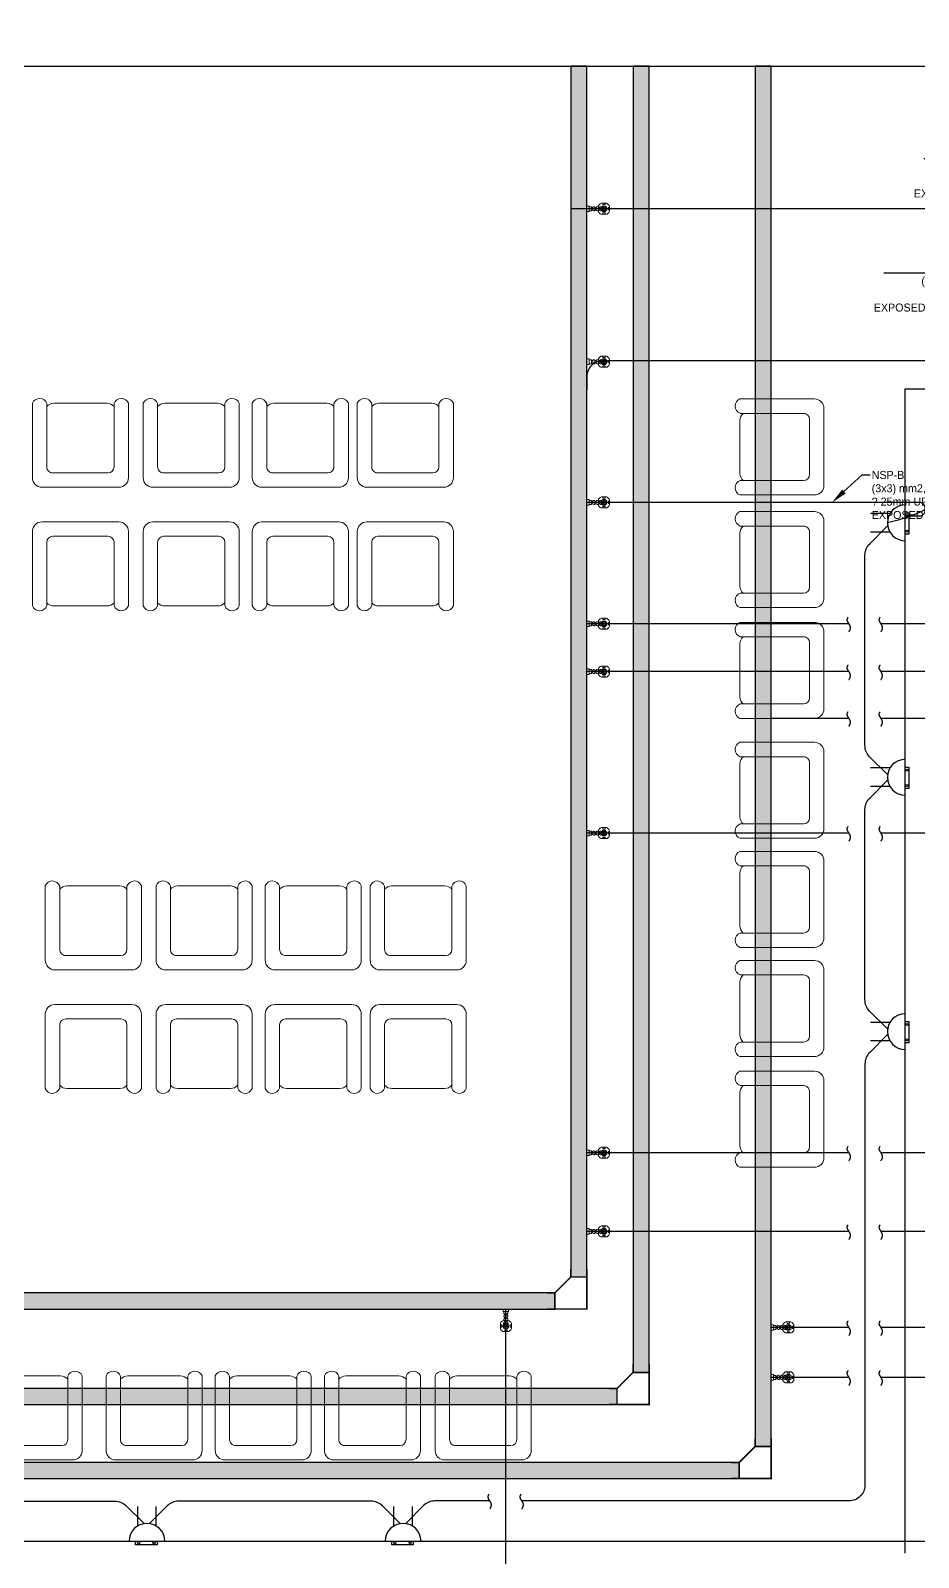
# Model space of a CAD drawing. Extents: x -1451 to 148, y -12854 to 856.
# Drawn here: x 59.86 to 65.41, y 367.77 to 377.31 of the extents above; entities that cross this region are included whole.
import ezdxf
from ezdxf import colors
from ezdxf.entities.mleader import LeaderData, LeaderLine
from ezdxf.math import Vec2, Vec3

# ---------------------------------------------------------------- set-up
doc = ezdxf.new("R2010")
doc.units = 0
doc.header["$LTSCALE"] = 0.15
doc.linetypes.add('CONTINOUS', pattern=[0])
doc.linetypes.add('HIDDEN', pattern=[0.375, 0.25, -0.125])
doc.layers.get('0').update_dxf_attribs({"color": 252})
for name, color, linetype in [('0 BDH', 252, 'Continuous'), ('0 NORMAL WIRING', 252, 'Continuous'), ('0 sockets', 252, 'Continuous'), ('0 TEXTT', 4, 'Continuous'), ('0 TRATS', 252, 'Continuous'), ('0 WIRING 3', 4, 'Continuous'), ('bound', 252, 'Continuous'), ('CIRCUIT_PRO_LAYER', 7, 'Continuous'), ('CPTOOLS-TRAY', 1, 'Continuous'), ('E-SOCK', 2, 'Continuous'), ('TEXT', 3, 'Continuous'), ('WIRING', 4, 'Continuous')]:
    doc.layers.add(name, color=color, linetype=linetype)
for name, color, linetype, lineweight in [('0 LEGEND', 140, 'Continuous', 0), ('EL-PULL BOX-50', 3, 'Continuous', 0), ('FUR', 252, 'Continuous', 9), ('TMG-LC-ACCEORISE', 1, 'Continuous', 0), ('wall', 252, 'Continuous', 30)]:
    doc.layers.add(name, color=color, linetype=linetype, lineweight=lineweight)

# ---------------------------------------------------------------- blocks, each defined once
blk = doc.blocks.new('ARCH')
at = {"layer": 'bound', "color": 2}
blk.add_lwpolyline([(91.9019, 377.3479), (94.4258, 377.3479), (94.4258, 312.7217), (-14.9939, 312.7217), (-14.9939, 377.0896), (94.6391, 377.0896)], dxfattribs=at)
at = {"layer": 'FUR'}
for p, q in [((59.8735, 374.9841), (59.8735, 374.5191)), ((59.9635, 374.982), (59.9635, 374.5866)), ((60.3385, 374.9841), (60.0085, 374.9841)), ((60.3835, 374.5866), (60.3835, 374.982)), ((60.4735, 374.5191), (60.4735, 374.9841)), ((60.5653, 374.9841), (60.5653, 374.5191)), ((60.6553, 374.982), (60.6553, 374.5866)), ((61.0303, 374.9841), (60.7003, 374.9841)), ((61.0753, 374.5866), (61.0753, 374.982)), ((61.1653, 374.5191), (61.1653, 374.9841)), ((61.247, 374.9841), (61.247, 374.5191)), ((61.337, 374.982), (61.337, 374.5866)), ((61.712, 374.9841), (61.382, 374.9841)), ((61.757, 374.5866), (61.757, 374.982)), ((61.847, 374.5191), (61.847, 374.9841)), ((61.9027, 374.9841), (61.9027, 374.5191)), ((61.9927, 374.982), (61.9927, 374.5866)), ((62.3677, 374.9841), (62.0377, 374.9841)), ((62.4127, 374.5866), (62.4127, 374.982)), ((62.5027, 374.5191), (62.5027, 374.9841)), ((64.7576, 375.0111), (64.2926, 375.0111)), ((64.6901, 374.9211), (64.2946, 374.9211)), ((64.7276, 374.5386), (64.7276, 374.8836)), ((64.8176, 374.4711), (64.8176, 374.9511)), ((64.2926, 374.8761), (64.2926, 374.5461)), ((60.001, 374.5491), (60.346, 374.5491)), ((60.6928, 374.5491), (61.0378, 374.5491)), ((61.3745, 374.5491), (61.7195, 374.5491)), ((62.0302, 374.5491), (62.3752, 374.5491)), ((64.2946, 374.5011), (64.6901, 374.5011)), ((59.9335, 374.4591), (60.4135, 374.4591)), ((60.6253, 374.4591), (61.1053, 374.4591)), ((61.307, 374.4591), (61.787, 374.4591)), ((61.9627, 374.4591), (62.4427, 374.4591)), ((64.2926, 374.4111), (64.7576, 374.4111)), ((59.9335, 374.2429), (60.4135, 374.2429)), ((60.6253, 374.2429), (61.1053, 374.2429)), ((61.307, 374.2429), (61.787, 374.2429)), ((61.9627, 374.2429), (62.4427, 374.2429)), ((64.7576, 374.3072), (64.2926, 374.3072)), ((64.6901, 374.2172), (64.2946, 374.2172)), ((64.8176, 373.7672), (64.8176, 374.2472)), ((59.8735, 373.7179), (59.8735, 374.1829)), ((60.001, 374.1529), (60.346, 374.1529)), ((60.4735, 374.1829), (60.4735, 373.7179)), ((60.5653, 373.7179), (60.5653, 374.1829)), ((60.6928, 374.1529), (61.0378, 374.1529)), ((61.1653, 374.1829), (61.1653, 373.7179)), ((61.247, 373.7179), (61.247, 374.1829)), ((61.3745, 374.1529), (61.7195, 374.1529)), ((61.847, 374.1829), (61.847, 373.7179)), ((61.9027, 373.7179), (61.9027, 374.1829)), ((62.0302, 374.1529), (62.3752, 374.1529)), ((62.5027, 374.1829), (62.5027, 373.7179)), ((64.2926, 374.1722), (64.2926, 373.8422)), ((64.7276, 373.8347), (64.7276, 374.1797)), ((59.9635, 373.72), (59.9635, 374.1154)), ((60.3835, 374.1154), (60.3835, 373.72)), ((60.6553, 373.72), (60.6553, 374.1154)), ((61.0753, 374.1154), (61.0753, 373.72)), ((61.337, 373.72), (61.337, 374.1154)), ((61.757, 374.1154), (61.757, 373.72)), ((61.9927, 373.72), (61.9927, 374.1154)), ((62.4127, 374.1154), (62.4127, 373.72)), ((64.2946, 373.7972), (64.6901, 373.7972)), ((60.3385, 373.7179), (60.0085, 373.7179)), ((61.0303, 373.7179), (60.7003, 373.7179)), ((61.712, 373.7179), (61.382, 373.7179)), ((62.3677, 373.7179), (62.0377, 373.7179)), ((64.2926, 373.7072), (64.7576, 373.7072)), ((64.7576, 373.6154), (64.2926, 373.6154)), ((64.8176, 373.0754), (64.8176, 373.5554)), ((64.2926, 373.4804), (64.2926, 373.1504)), ((64.6901, 373.5254), (64.2946, 373.5254)), ((64.7276, 373.1429), (64.7276, 373.4879)), ((64.2946, 373.1054), (64.6901, 373.1054)), ((64.2926, 373.0154), (64.7576, 373.0154)), ((64.7576, 372.8662), (64.2926, 372.8662)), ((64.8176, 372.3262), (64.8176, 372.8062)), ((64.2926, 372.7312), (64.2926, 372.4012)), ((64.6901, 372.7762), (64.2946, 372.7762)), ((64.7276, 372.3937), (64.7276, 372.7387)), ((64.2946, 372.3562), (64.6901, 372.3562)), ((64.2926, 372.2662), (64.7576, 372.2662)), ((64.7576, 372.1846), (64.2926, 372.1846)), ((64.8176, 371.6446), (64.8176, 372.1246)), ((64.2926, 372.0496), (64.2926, 371.7196)), ((64.6901, 372.0946), (64.2946, 372.0946)), ((64.7276, 371.7121), (64.7276, 372.0571)), ((59.9541, 371.9692), (59.9541, 371.5042)), ((60.0441, 371.9671), (60.0441, 371.5717)), ((60.4191, 371.9692), (60.0891, 371.9692)), ((60.4641, 371.5717), (60.4641, 371.9671)), ((60.5541, 371.5042), (60.5541, 371.9692)), ((60.6459, 371.9692), (60.6459, 371.5042)), ((60.7359, 371.9671), (60.7359, 371.5717)), ((61.1109, 371.9692), (60.7809, 371.9692)), ((61.1559, 371.5717), (61.1559, 371.9671)), ((61.2459, 371.5042), (61.2459, 371.9692)), ((61.3276, 371.9692), (61.3276, 371.5042)), ((61.4176, 371.9671), (61.4176, 371.5717)), ((61.7926, 371.9692), (61.4626, 371.9692)), ((61.8376, 371.5717), (61.8376, 371.9671)), ((61.9276, 371.5042), (61.9276, 371.9692)), ((61.9833, 371.9692), (61.9833, 371.5042)), ((62.0733, 371.9671), (62.0733, 371.5717)), ((62.4483, 371.9692), (62.1183, 371.9692)), ((62.4933, 371.5717), (62.4933, 371.9671)), ((62.5833, 371.5042), (62.5833, 371.9692)), ((64.2946, 371.6746), (64.6901, 371.6746)), ((64.2926, 371.5846), (64.7576, 371.5846)), ((60.0816, 371.5342), (60.4266, 371.5342)), ((60.7734, 371.5342), (61.1184, 371.5342)), ((61.4551, 371.5342), (61.8001, 371.5342)), ((62.1108, 371.5342), (62.4558, 371.5342)), ((64.7576, 371.5029), (64.2926, 371.5029)), ((60.0141, 371.4442), (60.4941, 371.4442)), ((60.7059, 371.4442), (61.1859, 371.4442)), ((61.3876, 371.4442), (61.8676, 371.4442)), ((62.0433, 371.4442), (62.5233, 371.4442)), ((64.2926, 371.3679), (64.2926, 371.0379)), ((64.6901, 371.4129), (64.2946, 371.4129)), ((64.7276, 371.0304), (64.7276, 371.3754)), ((64.8176, 370.9629), (64.8176, 371.4429)), ((59.9541, 370.703), (59.9541, 371.168)), ((60.0141, 371.228), (60.4941, 371.228)), ((60.5541, 371.168), (60.5541, 370.703)), ((60.6459, 370.703), (60.6459, 371.168)), ((60.7059, 371.228), (61.1859, 371.228)), ((61.2459, 371.168), (61.2459, 370.703)), ((61.3276, 370.703), (61.3276, 371.168)), ((61.3876, 371.228), (61.8676, 371.228)), ((61.9276, 371.168), (61.9276, 370.703)), ((61.9833, 370.703), (61.9833, 371.168)), ((62.0433, 371.228), (62.5233, 371.228)), ((62.5833, 371.168), (62.5833, 370.703)), ((60.0441, 370.7051), (60.0441, 371.1005)), ((60.0816, 371.138), (60.4266, 371.138)), ((60.4641, 371.1005), (60.4641, 370.7051)), ((60.7359, 370.7051), (60.7359, 371.1005)), ((60.7734, 371.138), (61.1184, 371.138)), ((61.1559, 371.1005), (61.1559, 370.7051)), ((61.4176, 370.7051), (61.4176, 371.1005)), ((61.4551, 371.138), (61.8001, 371.138)), ((61.8376, 371.1005), (61.8376, 370.7051)), ((62.0733, 370.7051), (62.0733, 371.1005)), ((62.1108, 371.138), (62.4558, 371.138)), ((62.4933, 371.1005), (62.4933, 370.7051)), ((64.2946, 370.9929), (64.6901, 370.9929)), ((64.2926, 370.9029), (64.7576, 370.9029)), ((64.7576, 370.8111), (64.2926, 370.8111)), ((60.4191, 370.703), (60.0891, 370.703)), ((61.1109, 370.703), (60.7809, 370.703)), ((61.7926, 370.703), (61.4626, 370.703)), ((62.4483, 370.703), (62.1183, 370.703)), ((64.6901, 370.7211), (64.2946, 370.7211)), ((64.8176, 370.2711), (64.8176, 370.7511)), ((64.2926, 370.6761), (64.2926, 370.3461)), ((64.7276, 370.3386), (64.7276, 370.6836)), ((64.2926, 370.2111), (64.7576, 370.2111)), ((64.2946, 370.3011), (64.6901, 370.3011)), ((59.7196, 368.9074), (60.0496, 368.9074)), ((60.0946, 368.9054), (60.0946, 368.5099)), ((60.1846, 368.9074), (60.1846, 368.4424)), ((60.3338, 368.4424), (60.3338, 368.9074)), ((60.4238, 368.5099), (60.4238, 368.9054)), ((60.4688, 368.9074), (60.7988, 368.9074)), ((60.8438, 368.9054), (60.8438, 368.5099)), ((60.9338, 368.9074), (60.9338, 368.4424)), ((61.0154, 368.4424), (61.0154, 368.9074)), ((61.1054, 368.5099), (61.1054, 368.9054)), ((61.1504, 368.9074), (61.4804, 368.9074)), ((61.5254, 368.9054), (61.5254, 368.5099)), ((61.6154, 368.9074), (61.6154, 368.4424)), ((61.6971, 368.4424), (61.6971, 368.9074)), ((61.7871, 368.5099), (61.7871, 368.9054)), ((61.8321, 368.9074), (62.1621, 368.9074)), ((62.2071, 368.9054), (62.2071, 368.5099)), ((62.2971, 368.9074), (62.2971, 368.4424)), ((62.3889, 368.4424), (62.3889, 368.9074)), ((62.4789, 368.5099), (62.4789, 368.9054)), ((62.5239, 368.9074), (62.8539, 368.9074)), ((62.8989, 368.9054), (62.8989, 368.5099)), ((62.9889, 368.9074), (62.9889, 368.4424)), ((60.0571, 368.4724), (59.7121, 368.4724)), ((60.8063, 368.4724), (60.4613, 368.4724)), ((61.4879, 368.4724), (61.1429, 368.4724)), ((62.1696, 368.4724), (61.8246, 368.4724)), ((62.8614, 368.4724), (62.5164, 368.4724)), ((60.1246, 368.3824), (59.6446, 368.3824)), ((60.8738, 368.3824), (60.3938, 368.3824)), ((61.5554, 368.3824), (61.0754, 368.3824)), ((62.2371, 368.3824), (61.7571, 368.3824)), ((62.9289, 368.3824), (62.4489, 368.3824))]:
    blk.add_line(p, q, dxfattribs=at)
for centre, major_axis, start_param, end_param in [((59.9181, 374.9665), (-0.0339, 0.0339), 4.256093, 6.69338), ((60.0085, 374.9241), (-0.0424, 0.0424), -0.785398, 0.062664), ((60.3385, 374.9241), (0.0424, 0.0424), 6.220521, 7.068583), ((60.4289, 374.9665), (0.0339, 0.0339), 5.87299, 8.310278), ((60.6099, 374.9665), (-0.0339, 0.0339), 4.256093, 6.69338), ((60.7003, 374.9241), (-0.0424, 0.0424), -0.785398, 0.062664), ((61.0303, 374.9241), (0.0424, 0.0424), 6.220521, 7.068583), ((61.1207, 374.9665), (0.0339, 0.0339), 5.87299, 8.310278), ((61.2916, 374.9665), (-0.0339, 0.0339), 4.256093, 6.69338), ((61.382, 374.9241), (-0.0424, 0.0424), -0.785398, 0.062664), ((61.712, 374.9241), (0.0424, 0.0424), 6.220521, 7.068583), ((61.8024, 374.9665), (0.0339, 0.0339), 5.87299, 8.310278), ((61.9474, 374.9665), (-0.0339, 0.0339), 4.256093, 6.69338), ((62.0377, 374.9241), (-0.0424, 0.0424), -0.785398, 0.062664), ((62.3677, 374.9241), (0.0424, 0.0424), 6.220521, 7.068583), ((62.4581, 374.9665), (0.0339, 0.0339), 5.87299, 8.310278), ((64.3101, 374.9665), (-0.0339, 0.0339), 5.87299, 8.310278), ((64.7576, 374.9511), (-0.0424, 0.0424), 3.926991, 5.497787), ((64.3526, 374.8761), (-0.0424, 0.0424), 6.220521, 7.068583), ((64.6901, 374.8836), (-0.0265, -0.0265), 2.356194, 3.926991), ((59.9335, 374.5191), (-0.0424, 0.0424), 0.785398, 2.356194), ((60.001, 374.5866), (0.0265, 0.0265), 2.356194, 3.926991), ((60.346, 374.5866), (0.0265, 0.0265), 3.926991, 5.497787), ((60.4135, 374.5191), (0.0424, 0.0424), 3.926991, 5.497787), ((60.6253, 374.5191), (-0.0424, 0.0424), 0.785398, 2.356194), ((60.6928, 374.5866), (0.0265, 0.0265), 2.356194, 3.926991), ((61.0378, 374.5866), (0.0265, 0.0265), 3.926991, 5.497787), ((61.1053, 374.5191), (0.0424, 0.0424), 3.926991, 5.497787), ((61.307, 374.5191), (-0.0424, 0.0424), 0.785398, 2.356194), ((61.3745, 374.5866), (0.0265, 0.0265), 2.356194, 3.926991), ((61.7195, 374.5866), (0.0265, 0.0265), 3.926991, 5.497787), ((61.787, 374.5191), (0.0424, 0.0424), 3.926991, 5.497787), ((61.9627, 374.5191), (-0.0424, 0.0424), 0.785398, 2.356194), ((62.0302, 374.5866), (0.0265, 0.0265), 2.356194, 3.926991), ((62.3752, 374.5866), (0.0265, 0.0265), 3.926991, 5.497787), ((62.4427, 374.5191), (0.0424, 0.0424), 3.926991, 5.497787), ((64.3101, 374.4557), (-0.0339, -0.0339), 4.256093, 6.69338), ((64.3526, 374.5461), (-0.0424, -0.0424), -0.785398, 0.062664), ((64.6901, 374.5386), (-0.0265, -0.0265), 0.785398, 2.356194), ((64.7576, 374.4711), (-0.0424, -0.0424), 0.785398, 2.356194), ((64.3101, 374.2626), (-0.0339, 0.0339), 5.87299, 8.310278), ((64.3526, 374.1722), (-0.0424, 0.0424), 6.220521, 7.068583), ((64.6901, 374.1797), (-0.0265, -0.0265), 2.356194, 3.926991), ((64.7576, 374.2472), (-0.0424, 0.0424), 3.926991, 5.497787), ((64.3526, 373.8422), (-0.0424, -0.0424), -0.785398, 0.062664), ((64.6901, 373.8347), (-0.0265, -0.0265), 0.785398, 2.356194), ((64.3101, 373.7519), (-0.0339, -0.0339), 4.256093, 6.69338), ((64.7576, 373.7672), (-0.0424, -0.0424), 0.785398, 2.356194), ((64.3101, 373.5708), (-0.0339, 0.0339), 5.87299, 8.310278), ((64.7576, 373.5554), (-0.0424, 0.0424), 3.926991, 5.497787), ((64.3526, 373.4804), (-0.0424, 0.0424), 6.220521, 7.068583), ((64.6901, 373.4879), (-0.0265, -0.0265), 2.356194, 3.926991), ((64.3101, 373.06), (-0.0339, -0.0339), 4.256093, 6.69338), ((64.3526, 373.1504), (-0.0424, -0.0424), -0.785398, 0.062664), ((64.6901, 373.1429), (-0.0265, -0.0265), 0.785398, 2.356194), ((64.7576, 373.0754), (-0.0424, -0.0424), 0.785398, 2.356194), ((64.3101, 372.8216), (-0.0339, 0.0339), 5.87299, 8.310278), ((64.7576, 372.8062), (-0.0424, 0.0424), 3.926991, 5.497787), ((64.3526, 372.7312), (-0.0424, 0.0424), 6.220521, 7.068583), ((64.6901, 372.7387), (-0.0265, -0.0265), 2.356194, 3.926991), ((64.3101, 372.3108), (-0.0339, -0.0339), 4.256093, 6.69338), ((64.3526, 372.4012), (-0.0424, -0.0424), -0.785398, 0.062664), ((64.6901, 372.3937), (-0.0265, -0.0265), 0.785398, 2.356194), ((64.7576, 372.3262), (-0.0424, -0.0424), 0.785398, 2.356194), ((64.3101, 372.14), (-0.0339, 0.0339), 5.87299, 8.310278), ((64.7576, 372.1246), (-0.0424, 0.0424), 3.926991, 5.497787), ((64.3526, 372.0496), (-0.0424, 0.0424), 6.220521, 7.068583), ((64.6901, 372.0571), (-0.0265, -0.0265), 2.356194, 3.926991), ((59.9987, 371.9516), (-0.0339, 0.0339), 4.256093, 6.69338), ((60.0891, 371.9092), (-0.0424, 0.0424), -0.785398, 0.062664), ((60.4191, 371.9092), (0.0424, 0.0424), 6.220521, 7.068583), ((60.5095, 371.9516), (0.0339, 0.0339), 5.87299, 8.310278), ((60.6905, 371.9516), (-0.0339, 0.0339), 4.256093, 6.69338), ((60.7809, 371.9092), (-0.0424, 0.0424), -0.785398, 0.062664), ((61.1109, 371.9092), (0.0424, 0.0424), 6.220521, 7.068583), ((61.2013, 371.9516), (0.0339, 0.0339), 5.87299, 8.310278), ((61.3722, 371.9516), (-0.0339, 0.0339), 4.256093, 6.69338), ((61.4626, 371.9092), (-0.0424, 0.0424), -0.785398, 0.062664), ((61.7926, 371.9092), (0.0424, 0.0424), 6.220521, 7.068583), ((61.8829, 371.9516), (0.0339, 0.0339), 5.87299, 8.310278), ((62.0279, 371.9516), (-0.0339, 0.0339), 4.256093, 6.69338), ((62.1183, 371.9092), (-0.0424, 0.0424), -0.785398, 0.062664), ((62.4483, 371.9092), (0.0424, 0.0424), 6.220521, 7.068583), ((62.5387, 371.9516), (0.0339, 0.0339), 5.87299, 8.310278), ((64.3101, 371.6292), (-0.0339, -0.0339), 4.256093, 6.69338), ((64.3526, 371.7196), (-0.0424, -0.0424), -0.785398, 0.062664), ((64.6901, 371.7121), (-0.0265, -0.0265), 0.785398, 2.356194), ((64.7576, 371.6446), (-0.0424, -0.0424), 0.785398, 2.356194), ((60.0816, 371.5717), (0.0265, 0.0265), 2.356194, 3.926991), ((60.4266, 371.5717), (0.0265, 0.0265), 3.926991, 5.497787), ((60.7734, 371.5717), (0.0265, 0.0265), 2.356194, 3.926991), ((61.1184, 371.5717), (0.0265, 0.0265), 3.926991, 5.497787), ((61.4551, 371.5717), (0.0265, 0.0265), 2.356194, 3.926991), ((61.8001, 371.5717), (0.0265, 0.0265), 3.926991, 5.497787), ((62.1108, 371.5717), (0.0265, 0.0265), 2.356194, 3.926991), ((62.4558, 371.5717), (0.0265, 0.0265), 3.926991, 5.497787), ((60.0141, 371.5042), (-0.0424, 0.0424), 0.785398, 2.356194), ((60.4941, 371.5042), (0.0424, 0.0424), 3.926991, 5.497787), ((60.7059, 371.5042), (-0.0424, 0.0424), 0.785398, 2.356194), ((61.1859, 371.5042), (0.0424, 0.0424), 3.926991, 5.497787), ((61.3876, 371.5042), (-0.0424, 0.0424), 0.785398, 2.356194), ((61.8676, 371.5042), (0.0424, 0.0424), 3.926991, 5.497787), ((62.0433, 371.5042), (-0.0424, 0.0424), 0.785398, 2.356194), ((62.5233, 371.5042), (0.0424, 0.0424), 3.926991, 5.497787), ((64.3101, 371.4583), (-0.0339, 0.0339), 5.87299, 8.310278), ((64.7576, 371.4429), (-0.0424, 0.0424), 3.926991, 5.497787), ((64.3526, 371.3679), (-0.0424, 0.0424), 6.220521, 7.068583), ((64.6901, 371.3754), (-0.0265, -0.0265), 2.356194, 3.926991), ((64.3101, 370.9475), (-0.0339, -0.0339), 4.256093, 6.69338), ((64.3526, 371.0379), (-0.0424, -0.0424), -0.785398, 0.062664), ((64.6901, 371.0304), (-0.0265, -0.0265), 0.785398, 2.356194), ((64.7576, 370.9629), (-0.0424, -0.0424), 0.785398, 2.356194), ((64.3101, 370.7665), (-0.0339, 0.0339), 5.87299, 8.310278), ((64.7576, 370.7511), (-0.0424, 0.0424), 3.926991, 5.497787), ((64.3526, 370.6761), (-0.0424, 0.0424), 6.220521, 7.068583), ((64.6901, 370.6836), (-0.0265, -0.0265), 2.356194, 3.926991), ((64.3526, 370.3461), (-0.0424, -0.0424), -0.785398, 0.062664), ((64.6901, 370.3386), (-0.0265, -0.0265), 0.785398, 2.356194), ((64.3101, 370.2557), (-0.0339, -0.0339), 4.256093, 6.69338), ((64.7576, 370.2711), (-0.0424, -0.0424), 0.785398, 2.356194)]:
    blk.add_ellipse(centre, major_axis=major_axis, ratio=1, start_param=start_param, end_param=end_param, dxfattribs=at)
at = {"layer": 'FUR', "extrusion": (0, 0, -1)}
for centre, major_axis, start_param, end_param in [((59.9335, 374.1829), (0.0424, 0.0424), 3.926991, 5.497787), ((60.4135, 374.1829), (-0.0424, 0.0424), 0.785398, 2.356194), ((60.6253, 374.1829), (0.0424, 0.0424), 3.926991, 5.497787), ((61.1053, 374.1829), (-0.0424, 0.0424), 0.785398, 2.356194), ((61.307, 374.1829), (0.0424, 0.0424), 3.926991, 5.497787), ((61.787, 374.1829), (-0.0424, 0.0424), 0.785398, 2.356194), ((61.9627, 374.1829), (0.0424, 0.0424), 3.926991, 5.497787), ((62.4427, 374.1829), (-0.0424, 0.0424), 0.785398, 2.356194), ((60.001, 374.1154), (0.0265, 0.0265), 3.926991, 5.497787), ((60.346, 374.1154), (0.0265, 0.0265), -0.785398, 0.785398), ((60.6928, 374.1154), (0.0265, 0.0265), 3.926991, 5.497787), ((61.0378, 374.1154), (0.0265, 0.0265), -0.785398, 0.785398), ((61.3745, 374.1154), (0.0265, 0.0265), 3.926991, 5.497787), ((61.7195, 374.1154), (0.0265, 0.0265), -0.785398, 0.785398), ((62.0302, 374.1154), (0.0265, 0.0265), 3.926991, 5.497787), ((62.3752, 374.1154), (0.0265, 0.0265), -0.785398, 0.785398), ((60.0085, 373.7779), (0.0424, 0.0424), 2.356194, 3.204257), ((60.3385, 373.7779), (-0.0424, 0.0424), 3.078929, 3.926991), ((60.7003, 373.7779), (0.0424, 0.0424), 2.356194, 3.204257), ((61.0303, 373.7779), (-0.0424, 0.0424), 3.078929, 3.926991), ((61.382, 373.7779), (0.0424, 0.0424), 2.356194, 3.204257), ((61.712, 373.7779), (-0.0424, 0.0424), 3.078929, 3.926991), ((62.0377, 373.7779), (0.0424, 0.0424), 2.356194, 3.204257), ((62.3677, 373.7779), (-0.0424, 0.0424), 3.078929, 3.926991), ((59.9181, 373.7355), (0.0339, 0.0339), 1.1145, 3.551788), ((60.4289, 373.7355), (-0.0339, 0.0339), 2.731397, 5.168685), ((60.6099, 373.7355), (0.0339, 0.0339), 1.1145, 3.551788), ((61.1207, 373.7355), (-0.0339, 0.0339), 2.731397, 5.168685), ((61.2916, 373.7355), (0.0339, 0.0339), 1.1145, 3.551788), ((61.8024, 373.7355), (-0.0339, 0.0339), 2.731397, 5.168685), ((61.9474, 373.7355), (0.0339, 0.0339), 1.1145, 3.551788), ((62.4581, 373.7355), (-0.0339, 0.0339), 2.731397, 5.168685), ((60.0141, 371.168), (0.0424, 0.0424), 3.926991, 5.497787), ((60.4941, 371.168), (-0.0424, 0.0424), 0.785398, 2.356194), ((60.7059, 371.168), (0.0424, 0.0424), 3.926991, 5.497787), ((61.1859, 371.168), (-0.0424, 0.0424), 0.785398, 2.356194), ((61.3876, 371.168), (0.0424, 0.0424), 3.926991, 5.497787), ((61.8676, 371.168), (-0.0424, 0.0424), 0.785398, 2.356194), ((62.0433, 371.168), (0.0424, 0.0424), 3.926991, 5.497787), ((62.5233, 371.168), (-0.0424, 0.0424), 0.785398, 2.356194), ((60.0816, 371.1005), (0.0265, 0.0265), 3.926991, 5.497787), ((60.4266, 371.1005), (0.0265, 0.0265), -0.785398, 0.785398), ((60.7734, 371.1005), (0.0265, 0.0265), 3.926991, 5.497787), ((61.1184, 371.1005), (0.0265, 0.0265), -0.785398, 0.785398), ((61.4551, 371.1005), (0.0265, 0.0265), 3.926991, 5.497787), ((61.8001, 371.1005), (0.0265, 0.0265), -0.785398, 0.785398), ((62.1108, 371.1005), (0.0265, 0.0265), 3.926991, 5.497787), ((62.4558, 371.1005), (0.0265, 0.0265), -0.785398, 0.785398), ((59.9987, 370.7206), (0.0339, 0.0339), 1.1145, 3.551788), ((60.0891, 370.763), (0.0424, 0.0424), 2.356194, 3.204257), ((60.4191, 370.763), (-0.0424, 0.0424), 3.078929, 3.926991), ((60.5095, 370.7206), (-0.0339, 0.0339), 2.731397, 5.168685), ((60.6905, 370.7206), (0.0339, 0.0339), 1.1145, 3.551788), ((60.7809, 370.763), (0.0424, 0.0424), 2.356194, 3.204257), ((61.1109, 370.763), (-0.0424, 0.0424), 3.078929, 3.926991), ((61.2013, 370.7206), (-0.0339, 0.0339), 2.731397, 5.168685), ((61.3722, 370.7206), (0.0339, 0.0339), 1.1145, 3.551788), ((61.4626, 370.763), (0.0424, 0.0424), 2.356194, 3.204257), ((61.7926, 370.763), (-0.0424, 0.0424), 3.078929, 3.926991), ((61.8829, 370.7206), (-0.0339, 0.0339), 2.731397, 5.168685), ((62.0279, 370.7206), (0.0339, 0.0339), 1.1145, 3.551788), ((62.1183, 370.763), (0.0424, 0.0424), 2.356194, 3.204257), ((62.4483, 370.763), (-0.0424, 0.0424), 3.078929, 3.926991), ((62.5387, 370.7206), (-0.0339, 0.0339), 2.731397, 5.168685), ((60.0496, 368.8474), (0.0424, 0.0424), -0.785398, 0.062664), ((60.14, 368.8899), (0.0339, 0.0339), 4.256093, 6.69338), ((60.3784, 368.8899), (-0.0339, 0.0339), 5.87299, 8.310278), ((60.4688, 368.8474), (-0.0424, 0.0424), 6.220521, 7.068583), ((60.7988, 368.8474), (0.0424, 0.0424), -0.785398, 0.062664), ((60.8892, 368.8899), (0.0339, 0.0339), 4.256093, 6.69338), ((61.06, 368.8899), (-0.0339, 0.0339), 5.87299, 8.310278), ((61.1504, 368.8474), (-0.0424, 0.0424), 6.220521, 7.068583), ((61.4804, 368.8474), (0.0424, 0.0424), -0.785398, 0.062664), ((61.5708, 368.8899), (0.0339, 0.0339), 4.256093, 6.69338), ((61.7417, 368.8899), (-0.0339, 0.0339), 5.87299, 8.310278), ((61.8321, 368.8474), (-0.0424, 0.0424), 6.220521, 7.068583), ((62.1621, 368.8474), (0.0424, 0.0424), -0.785398, 0.062664), ((62.2525, 368.8899), (0.0339, 0.0339), 4.256093, 6.69338), ((62.4335, 368.8899), (-0.0339, 0.0339), 5.87299, 8.310278), ((62.5239, 368.8474), (-0.0424, 0.0424), 6.220521, 7.068583), ((62.8539, 368.8474), (0.0424, 0.0424), -0.785398, 0.062664), ((62.9443, 368.8899), (0.0339, 0.0339), 4.256093, 6.69338), ((60.0571, 368.5099), (0.0265, 0.0265), 0.785398, 2.356194), ((60.4613, 368.5099), (0.0265, 0.0265), 2.356194, 3.926991), ((60.8063, 368.5099), (0.0265, 0.0265), 0.785398, 2.356194), ((61.1429, 368.5099), (0.0265, 0.0265), 2.356194, 3.926991), ((61.4879, 368.5099), (0.0265, 0.0265), 0.785398, 2.356194), ((61.8246, 368.5099), (0.0265, 0.0265), 2.356194, 3.926991), ((62.1696, 368.5099), (0.0265, 0.0265), 0.785398, 2.356194), ((62.5164, 368.5099), (0.0265, 0.0265), 2.356194, 3.926991), ((62.8614, 368.5099), (0.0265, 0.0265), 0.785398, 2.356194), ((60.1246, 368.4424), (0.0424, 0.0424), 0.785398, 2.356194), ((60.3938, 368.4424), (-0.0424, 0.0424), 3.926991, 5.497787), ((60.8738, 368.4424), (0.0424, 0.0424), 0.785398, 2.356194), ((61.0754, 368.4424), (-0.0424, 0.0424), 3.926991, 5.497787), ((61.5554, 368.4424), (0.0424, 0.0424), 0.785398, 2.356194), ((61.7571, 368.4424), (-0.0424, 0.0424), 3.926991, 5.497787), ((62.2371, 368.4424), (0.0424, 0.0424), 0.785398, 2.356194), ((62.4489, 368.4424), (-0.0424, 0.0424), 3.926991, 5.497787), ((62.9289, 368.4424), (0.0424, 0.0424), 0.785398, 2.356194)]:
    blk.add_ellipse(centre, major_axis=major_axis, ratio=1, start_param=start_param, end_param=end_param, dxfattribs=at)
at = {"layer": 'wall'}
for p, q in [((65.325, 375.075), (65.7348, 375.075)), ((65.325, 367.8), (65.325, 375.075)), ((55.725, 367.875), (65.4, 367.875)), ((65.25, 367.875), (68.025, 367.875))]:
    blk.add_line(p, q, dxfattribs=at)
blk = doc.blocks.new('s')
at = {"layer": '0 BDH', "linetype": 'ByBlock'}
h = blk.add_hatch(dxfattribs=at)
h.set_pattern_fill('ANGLE', color=2)
h.set_pattern_definition([(0, (-147.759, -393.318), (0, 6.985), [5.08, -1.905]), (90, (-147.759, -393.318), (-6.985, 4e-16), [5.08, -1.905])])
h.paths.add_polyline_path([(0.073, 0.002, 1), (0.054, 0.002, 1)])
at = {"layer": '0 BDH', "color": 6, "linetype": 'ByBlock'}
blk.add_lwpolyline([(-0.089, 0.015), (0.089, 0.015), (0.089, -0.015), (-0.089, -0.015)], close=True, dxfattribs=at)
for centre in [(-0.064, 0.002), (0.064, 0.002)]:
    blk.add_circle(centre, 0.00918, dxfattribs=at)
blk = doc.blocks.new('*U277')
at = {"layer": 'E-SOCK'}
for p, q in [((-0.077, -0.021), (-0.077, 0.142)), ((0.077, -0.021), (0.077, 0.142)), ((-0.223, -0.149), (0.223, -0.149))]:
    blk.add_line(p, q, dxfattribs=at)
blk.add_arc((0, -0.149), 0.149, 0, 180, dxfattribs=at)
at = {"layer": '0 BDH', "color": 6, "linetype": 'ByBlock'}
blk.add_blockref('s', (-0.005, -0.163), dxfattribs=at)
blk = doc.blocks.new('*U64')
at = {"transparency": 33554687}
blk.add_line((-558.4, 70.7), (-626.2, 129.6), dxfattribs=at)
blk.add_lwpolyline([(-626.2, 129.6, 0, 96, 0), (-492.9, 30.1, 96, 96, 0)], format="xyseb", dxfattribs=at)
at = {"ltscale": 0.2, "transparency": 33554687}
blk.add_arc((-214.3, 542.2), 583, 225.05092, 291.56782, dxfattribs=at)
blk = doc.blocks.new('N')
at = {"layer": 'TEXT', "transparency": 33554687, "xscale": -0.0016, "yscale": 0.0016, "zscale": 0.0016, "rotation": 68.01807446485657}
blk.add_blockref('*U64', (0, 0), dxfattribs=at)
blk = doc.blocks.new('*U199')
at = {"color": 0, "const_width": 0.01}
for points in [[(-0.05, 0.15), (-0.05, 0.2)], [(0.05, 0.15), (0.05, 0.2)], [(0.2, 0.05), (0.15, 0.05)], [(0.2, -0.05), (0.15, -0.05)]]:
    blk.add_lwpolyline(points, dxfattribs=at)
at = {"layer": 'CIRCUIT_PRO_LAYER', "color": 0, "const_width": 0.01}
blk.add_lwpolyline([(-0.05, -0.05), (-0.05, 0.15), (0.05, 0.15), (0.15, 0.05), (0.15, -0.05)], close=True, dxfattribs=at)
blk = doc.blocks.new('*U206')
at = {"layer": 'CPTOOLS-TRAY'}
h = blk.add_hatch(dxfattribs=at)
h.set_pattern_fill('HEX', color=0, scale=0.005)
h.paths.add_polyline_path([(0.05, 8.6225), (-0.05, 8.6225), (-0.05, 0), (0.05, 0)])
at = {"layer": 'CPTOOLS-TRAY', "color": 0}
blk.add_lwpolyline([(0.05, 8.6225), (-0.05, 8.6225), (-0.05, 0), (0.05, 0)], close=True, dxfattribs=at)
blk = doc.blocks.new('*U207')
at = {"layer": 'CPTOOLS-TRAY'}
h = blk.add_hatch(dxfattribs=at)
h.set_pattern_fill('HEX', color=0, scale=0.005)
h.paths.add_polyline_path([(0.05, 47.2034), (-0.05, 47.2034), (-0.05, 0), (0.05, 0)])
at = {"layer": 'CPTOOLS-TRAY', "color": 0}
blk.add_lwpolyline([(0.05, 47.2034), (-0.05, 47.2034), (-0.05, 0), (0.05, 0)], close=True, dxfattribs=at)
blk = doc.blocks.new('K7X7X1U5B4')
at = {"layer": '0 TRATS', "color": 0, "linetype": 'ByBlock'}
for name, p, rotation in [('*U206', (64.4384, 377.0896), 180), ('*U199', (64.4384, 368.3172), 90), ('*U207', (64.2884, 368.3172), 90)]:
    blk.add_blockref(name, p, dxfattribs=dict(at, rotation=rotation))
blk = doc.blocks.new('*U239')
at = {"layer": 'CPTOOLS-TRAY'}
h = blk.add_hatch(dxfattribs=at)
h.set_pattern_fill('HEX', color=0, scale=0.005)
h.paths.add_polyline_path([(0.05, 8.1603), (-0.05, 8.1603), (-0.05, 0), (0.05, 0)])
at = {"layer": 'CPTOOLS-TRAY', "color": 0}
blk.add_lwpolyline([(0.05, 8.1603), (-0.05, 8.1603), (-0.05, 0), (0.05, 0)], close=True, dxfattribs=at)
blk = doc.blocks.new('*U240')
at = {"layer": 'CPTOOLS-TRAY'}
h = blk.add_hatch(dxfattribs=at)
h.set_pattern_fill('HEX', color=0, scale=0.005)
h.paths.add_polyline_path([(0.05, 46.8494), (-0.05, 46.8494), (-0.05, 0), (0.05, 0)])
at = {"layer": 'CPTOOLS-TRAY', "color": 0}
blk.add_lwpolyline([(0.05, 46.8494), (-0.05, 46.8494), (-0.05, 0), (0.05, 0)], close=True, dxfattribs=at)
blk = doc.blocks.new('C5A2A8X4T8')
at = {"layer": '0 TRATS', "color": 0, "linetype": 'ByBlock'}
for name, p, rotation in [('*U239', (63.6749, 377.0896), 180), ('*U199', (63.6749, 368.7793), 90), ('*U240', (63.5249, 368.7793), 90)]:
    blk.add_blockref(name, p, dxfattribs=dict(at, rotation=rotation))
blk = doc.blocks.new('*U259')
at = {"layer": 'CPTOOLS-TRAY'}
h = blk.add_hatch(dxfattribs=at)
h.set_pattern_fill('HEX', color=0, scale=0.005)
h.paths.add_polyline_path([(0.05, 7.5639), (-0.05, 7.5639), (-0.05, 0), (0.05, 0)])
at = {"layer": 'CPTOOLS-TRAY', "color": 0}
blk.add_lwpolyline([(0.05, 7.5639), (-0.05, 7.5639), (-0.05, 0), (0.05, 0)], close=True, dxfattribs=at)
blk = doc.blocks.new('*U260')
at = {"layer": 'CPTOOLS-TRAY'}
h = blk.add_hatch(dxfattribs=at)
h.set_pattern_fill('HEX', color=0, scale=0.005)
h.paths.add_polyline_path([(0.05, 46.9048), (-0.05, 46.9048), (-0.05, 0), (0.05, 0)])
at = {"layer": 'CPTOOLS-TRAY', "color": 0}
blk.add_lwpolyline([(0.05, 46.9048), (-0.05, 46.9048), (-0.05, 0), (0.05, 0)], close=True, dxfattribs=at)
blk = doc.blocks.new('W2J0O4G0K3')
at = {"layer": '0 TRATS', "color": 0, "linetype": 'ByBlock'}
for name, p, rotation in [('*U259', (63.2866, 377.0896), 180.0000000000001), ('*U199', (63.2866, 369.3757), 90), ('*U260', (63.1366, 369.3757), 90)]:
    blk.add_blockref(name, p, dxfattribs=dict(at, rotation=rotation))
blk = doc.blocks.new('endtick', base_point=(-3267.27, -69559.4))
at = {"layer": 'WIRING', "color": 2, "linetype": 'HIDDEN'}
blk.add_spline([(-3267.27, -69509.4), (-3276.985, -69534.4), (-3267.27, -69559.4), (-3256.425, -69584.4), (-3267.27, -69609.4)], degree=3, dxfattribs=at)
blk = doc.blocks.new('JUNCTION BOX 2')
at = {"layer": 'TMG-LC-ACCEORISE', "color": 1, "ltscale": 0.4}
blk.add_lwpolyline([(-27, -85), (27, -85, 0.198912), (40, -79), (54, -66, 0.198912), (59, -53), (59, 2, 0.198912), (54, 15), (40, 28, 0.198912), (27, 34), (-27, 34, 0.198912), (-40, 28), (-54, 15, 0.198912), (-60, 2), (-60, -25), (-60, -53, 0.198912), (-54, -66), (-40, -79, 0.198912)], format="xyb", close=True, dxfattribs=at)
for points in [[(-14, 34), (12, 34), (12, 20), (-14, 20)], [(-60, -12), (-60, -39), (-45, -39), (-45, -12)], [(-14, -85), (12, -85), (12, -71), (-14, -71)], [(59, -12), (59, -39), (45, -39), (45, -12)]]:
    blk.add_lwpolyline(points, close=True, dxfattribs=at)
at = {"layer": 'TMG-LC-ACCEORISE', "color": 1}
for points in [[(0, 7), (0, -58)], [(-32, -25), (32, -25)]]:
    blk.add_lwpolyline(points, dxfattribs=at)
blk.add_circle((0, -25), 32.2, dxfattribs=at)
blk = doc.blocks.new('EMT CON. ADAPTER')
at = {"linetype": 'CONTINOUS'}
for points in [[(-60, 25), (-60, -25), (-30, -25), (-30, 25)], [(0, 35), (-30, 35), (-30, -35), (0, -35)]]:
    blk.add_lwpolyline(points, close=True, dxfattribs=at)
blk = doc.blocks.new('WERG')
at = {"layer": '0 LEGEND', "color": 1, "ltscale": 0.05}
for p, q in [((-43, 16), (-43, -16)), ((-27, 26), (-33, 26)), ((-17, 17), (0, 17)), ((-17, -16), (-17, 16)), ((-33, -26), (-27, -26)), ((-17, -17), (0, -17))]:
    blk.add_line(p, q, dxfattribs=at)
for centre, start, end in [((-33, 16), 90.0002, 180.0002), ((-27, 16), 0.0002, 90.0002), ((-33, -16), 180.0002, 270.0002), ((-27, -16), 270.0002, 0.0002)]:
    blk.add_arc(centre, 10, start, end, dxfattribs=at)
blk = doc.blocks.new('*U304')
at = {"layer": '0 LEGEND', "ltscale": 0.05}
for p in [(-189, 0), (-146, 0), (-103, 0), (-60, 0)]:
    blk.add_blockref('WERG', p, dxfattribs=at)
at = {"layer": '0 LEGEND', "ltscale": 0.05, "xscale": -1, "rotation": 180}
blk.add_blockref('EMT CON. ADAPTER', (0, 0), dxfattribs=at)
blk = doc.blocks.new('DD')
at = {"layer": 'EL-PULL BOX-50', "extrusion": (-3.54521e-15, -0.013854, 0.999904), "xscale": -0.002311763713811701, "yscale": 0.002311763713811701, "zscale": 0.002311763713811699, "rotation": 180}
blk.add_blockref('JUNCTION BOX 2', (0, 0.367, -0.001), dxfattribs=at)
at = {"layer": 'EL-PULL BOX-50', "xscale": -0.001964999156739888, "yscale": 0.001964999156739888, "zscale": 0.001964999156739888, "rotation": 90}
blk.add_blockref('*U304', (0, 0), dxfattribs=at)

msp = doc.modelspace()

# ---------------------------------------------------------------- linework, layer by layer
at = {"layer": '0 NORMAL WIRING', "color": 3}
for points in [[(65.2148, 372.664), (65.1027, 372.7762, -0.198979), (65.0734, 372.8469), (65.0737, 374.0359, -0.198846), (65.103, 374.1066), (65.2151, 374.2187)], [(65.2148, 371.075), (65.1027, 371.1871, -0.198979), (65.0734, 371.2578), (65.0737, 372.4468, -0.198846), (65.103, 372.5175), (65.2151, 372.6297)], [(65.2151, 371.0406), (65.103, 370.9285, 0.198912), (65.0737, 370.8577), (65.0737, 368.2266, -0.414214), (64.9737, 368.1266), (62.9306, 368.1266)], [(59.005, 367.9852), (59.1155, 368.0957, -0.198912), (59.1863, 368.125), (60.3891, 368.125, -0.198912), (60.4598, 368.0957), (60.5707, 367.9849)], [(62.1707, 367.9849), (62.0598, 368.0957, 0.198912), (61.9891, 368.125), (60.7863, 368.125, 0.198912), (60.7155, 368.0957), (60.605, 367.9852)], [(62.7306, 368.1266), (62.3879, 368.1266, 0.198912), (62.3172, 368.0973), (62.205, 367.9852)]]:
    msp.add_lwpolyline(points, format="xyb", dxfattribs=at)
at = {"layer": '0 sockets', "color": 1, "linetype": 'ByBlock'}
for points in [[(77.6277, 376.199), (63.2366, 376.199)], [(64.9736, 373.6064), (63.3366, 373.6064)], [(66.5434, 373.6064), (65.1736, 373.6064)], [(64.9735, 373.3077), (63.3366, 373.3077)], [(66.5434, 373.3077), (65.1735, 373.3077)], [(64.9737, 372.2983), (63.3366, 372.2983)], [(66.5434, 372.2983), (65.1737, 372.2983)], [(64.9737, 370.3014), (63.3366, 370.3014)], [(69.6865, 370.3014), (65.1737, 370.3014)], [(64.9737, 369.8105), (63.3366, 369.8105)], [(69.6865, 369.8105), (65.1737, 369.8105)]]:
    msp.add_lwpolyline(points, dxfattribs=at)
for points in [[(78.2928, 375.25), (63.4366, 375.25, 0.414214), (63.3366, 375.15), (63.3366, 375.068)], [(65.341, 374.2799), (65.4129, 374.2799, 0.414214), (65.45, 374.3169), (65.45, 374.3277, 0.414214), (65.4129, 374.3647), (63.3366, 374.3647)], [(63.6384, 358.2613), (63.6384, 360.05, 0.414214), (63.5384, 360.15), (62.9306, 360.15, -0.414214), (62.8306, 360.25), (62.8306, 369.3257)]]:
    msp.add_lwpolyline(points, format="xyb", dxfattribs=at)
at = {"layer": '0 sockets', "color": 6, "linetype": 'ByBlock'}
for points in [[(64.9734, 373.0154), (64.4884, 373.0154)], [(66.5434, 373.0154), (65.1734, 373.0154)], [(64.9737, 369.2101), (64.4884, 369.2101)], [(69.6865, 369.2101), (65.1737, 369.2101)], [(64.9737, 368.8986), (64.4884, 368.8986)]]:
    msp.add_lwpolyline(points, dxfattribs=at)
msp.add_lwpolyline([(66.6375, 367.9734), (66.6375, 368.7986, 0.414214), (66.5375, 368.8986), (65.1737, 368.8986)], format="xyb", dxfattribs=at)

# ---------------------------------------------------------------- block references
at = {"layer": '0 BDH', "color": 6, "linetype": 'ByBlock', "rotation": 325.0484119385241}
msp.add_blockref('N', (65.2136, 374.237), dxfattribs=at)
at = {"layer": '0 sockets', "color": 3}
msp.add_blockref('ARCH', (0, 0), dxfattribs=at)
at = {"layer": '0 sockets', "color": 3, "xscale": 0.75, "yscale": 0.75, "zscale": 0.75, "rotation": 90}
for p in [(65.2136, 374.237), (65.2136, 372.6479), (65.2136, 371.0588)]:
    msp.add_blockref('*U277', p, dxfattribs=at)
at = {"layer": '0 sockets', "color": 3, "xscale": 0.75, "yscale": 0.75, "zscale": 0.75}
for p in [(60.5889, 367.9864), (62.1889, 367.9864)]:
    msp.add_blockref('*U277', p, dxfattribs=at)
at = {"layer": '0 TRATS', "color": 1, "linetype": 'ByBlock'}
msp.add_blockref('W2J0O4G0K3', (0, 0), dxfattribs=at)
at = {"layer": '0 TRATS', "color": 4, "linetype": 'ByBlock'}
msp.add_blockref('C5A2A8X4T8', (0, 0), dxfattribs=at)
at = {"layer": '0 TRATS', "color": 6, "linetype": 'ByBlock'}
msp.add_blockref('K7X7X1U5B4', (0, 0), dxfattribs=at)
at = {"layer": '0 WIRING 3', "color": 6, "linetype": 'ByBlock'}
for name, p, xscale, yscale, zscale, rotation in [('DD', (63.3366, 376.199), 0.25, 0.25, 0.25, 270), ('DD', (63.3366, 375.2436), 0.25, 0.25, 0.25, 270), ('DD', (63.3366, 374.3647), 0.25, 0.25, 0.25, 270), ('endtick', (64.9736, 373.6064), 0.001, 0.001, 0.001, 180), ('endtick', (65.1736, 373.6064), 0.001, 0.001, 0.001, 180), ('DD', (63.3366, 373.6064), 0.25, 0.25, 0.25, 270), ('endtick', (64.9735, 373.3077), 0.001, 0.001, 0.001, 180), ('endtick', (65.1735, 373.3077), 0.001, 0.001, 0.001, 180), ('DD', (63.3366, 373.3077), 0.25, 0.25, 0.25, 270), ('endtick', (64.9734, 373.0154), 0.001, 0.001, 0.001, 180), ('endtick', (65.1734, 373.0154), 0.001, 0.001, 0.001, 180), ('DD', (63.3366, 372.2983), 0.25, 0.25, 0.25, 270), ('endtick', (64.9737, 372.2983), 0.001, 0.001, 0.001, 180), ('endtick', (65.1737, 372.2983), 0.001, 0.001, 0.001, 180.0000000000008), ('DD', (63.3366, 370.3014), 0.25, 0.25, 0.25, 270), ('endtick', (64.9737, 370.3014), 0.001, 0.001, 0.001, 180), ('endtick', (65.1737, 370.3014), 0.001, 0.001, 0.001, 179.9999999999993), ('DD', (63.3366, 369.8105), 0.25, 0.25, 0.25, 270), ('endtick', (64.9737, 369.8105), 0.001, 0.001, 0.001, 180), ('endtick', (65.1737, 369.8105), 0.001, 0.001, 0.001, 180), ('DD', (62.8306, 369.3257), 0.25, 0.25, 0.25, 180), ('endtick', (64.9737, 369.2101), 0.001, 0.001, 0.001, 180), ('endtick', (65.1737, 369.2101), 0.001, 0.001, 0.001, 179.9999999999993), ('DD', (64.4884, 369.2101), 0.25, 0.25, 0.25, 270), ('DD', (64.4884, 368.8986), 0.25, 0.25, 0.25, 270), ('endtick', (64.9737, 368.8986), 0.001, 0.001, 0.001, 180), ('endtick', (65.1737, 368.8986), 0.001, 0.001, 0.001, 180), ('endtick', (62.7306, 368.1266), 0.001, 0.001, 0.001, 180), ('endtick', (62.9306, 368.1266), 0.001, 0.001, 0.001, 180)]:
    msp.add_blockref(name, p, dxfattribs=dict(at, xscale=xscale, yscale=yscale, zscale=zscale, rotation=rotation))

# ---------------------------------------------------------------- leaders
at = {"layer": '0 TEXTT', "color": 1, "linetype": 'ByBlock'}
ml = msp.add_multileader_mtext('Standard', dxfattribs=at)
ml.set_content('NSP-B \\P(3x3) mm2, CU/PVCE/PVC\\P? 25mm UPVC CONDUIT\\PEXPOSED ABOVE FALSE CELLING', color=6)
ml.set_leader_properties(color=4)
ml.build(insert=Vec2(0, 0))
ml.multileader.update_dxf_attribs({"text_right_attachment_type": 6, "dogleg_length": 0.05, "arrow_head_size": 0.1})
ctx = ml.context
ctx.base_point, ctx.char_height, ctx.arrow_head_size, ctx.landing_gap_size = Vec3(65.1431, 376.545), 0.05, 0.1, 0.01
ctx.right_attachment, ctx.text_align_type = 6, 2
notes = []
notes.append((ctx, [(0, (1, 1, 0), (66.5464, 376.51), (-1, 0), 0.05, [(0, [(67.2524, 376.199)], 0, [])])]))
ctx.mtext.insert, ctx.mtext.width, ctx.mtext.alignment, ctx.mtext.flow_direction = Vec3(66.4864, 376.57), 6.216, 3, 5
ml = msp.add_multileader_mtext('Standard', dxfattribs=at)
ml.set_content('NSP-B \\P(3x3) mm2, CU/PVCE/PVC\\P? 25mm UPVC CONDUIT\\PEXPOSED ABOVE FALSE CELLING', color=6)
ml.set_leader_properties(color=4)
ml.build(insert=Vec2(0, 0))
ml.multileader.update_dxf_attribs({"text_right_attachment_type": 6, "dogleg_length": 0.05, "arrow_head_size": 0.1})
ctx = ml.context
ctx.base_point, ctx.char_height, ctx.arrow_head_size, ctx.landing_gap_size = Vec3(64.8925, 375.832), 0.05, 0.1, 0.01
ctx.right_attachment, ctx.text_align_type = 6, 2
notes.append((ctx, [(0, (1, 1, 0), (66.2958, 375.797), (-1, 0), 0.05, [(0, [(67.5375, 375.25)], 0, [])])]))
ctx.mtext.insert, ctx.mtext.width, ctx.mtext.alignment, ctx.mtext.flow_direction = Vec3(66.2358, 375.857), 6.216, 3, 5
ml = msp.add_multileader_mtext('Standard', dxfattribs=at)
ml.set_content('NSP-B \\P(3x3) mm2, CU/PVCE/PVC\\P? 25mm UPVC CONDUIT\\PEXPOSED ABOVE FALSE CELLING', color=6)
ml.set_leader_properties(color=4)
ml.build(insert=Vec2(0, 0))
ml.multileader.update_dxf_attribs({"text_right_attachment_type": 6, "dogleg_length": 0.05, "arrow_head_size": 0.1})
ctx = ml.context
ctx.base_point, ctx.char_height, ctx.arrow_head_size, ctx.landing_gap_size = Vec3(65.1056, 374.5362), 0.05, 0.1, 0.01
ctx.right_attachment = 6
notes.append((ctx, [(0, (1, 1, 0), (65.0556, 374.5362), (1, 0), 0.05, [(0, [(64.8683, 374.3647)], 0, [])])]))
ctx.mtext.insert, ctx.mtext.width, ctx.mtext.flow_direction = Vec3(65.1156, 374.5612), 6.216, 5
ml = msp.add_multileader_mtext('Standard', dxfattribs=at)
ml.set_content('NSP-B \\P(3x3) mm2, CU/PVCE/PVC\\P? 25mm UPVC CONDUIT\\PEXPOSED ABOVE FALSE CELLING', color=6)
ml.set_leader_properties(color=4)
ml.build(insert=Vec2(0, 0))
ml.multileader.update_dxf_attribs({"text_right_attachment_type": 6, "dogleg_length": 0.05, "arrow_head_size": 0.1})
ctx = ml.context
ctx.base_point, ctx.char_height, ctx.arrow_head_size, ctx.landing_gap_size = Vec3(66.3179, 374.4577), 0.05, 0.1, 0.01
ctx.right_attachment, ctx.text_align_type = 6, 2
notes.append((ctx, [(0, (1, 1, 0), (67.7212, 374.4227), (-1, 0), 0.05, [(0, [(68.2149, 373.3077)], 0, [])])]))
ctx.mtext.insert, ctx.mtext.width, ctx.mtext.alignment, ctx.mtext.flow_direction = Vec3(67.6612, 374.4827), 6.216, 3, 5
ml = msp.add_multileader_mtext('Standard', dxfattribs=at)
ml.set_content('NSP-B \\P(3x3) mm2, CU/PVCE/PVC\\P? 25mm UPVC CONDUIT\\PEXPOSED ABOVE FALSE CELLING', color=6)
ml.set_leader_properties(color=4)
ml.build(insert=Vec2(0, 0))
ml.multileader.update_dxf_attribs({"text_right_attachment_type": 6, "dogleg_length": 0.05, "arrow_head_size": 0.1})
ctx = ml.context
ctx.base_point, ctx.char_height, ctx.arrow_head_size, ctx.landing_gap_size = Vec3(65.2401, 373.9908), 0.05, 0.1, 0.01
ctx.right_attachment, ctx.text_align_type = 6, 2
notes.append((ctx, [(0, (1, 1, 0), (66.6434, 373.9558), (-1, 0), 0.05, [(0, [(67.1858, 373.6064)], 0, [])])]))
ctx.mtext.insert, ctx.mtext.width, ctx.mtext.alignment, ctx.mtext.flow_direction = Vec3(66.5834, 374.0158), 6.216, 3, 5
ml = msp.add_multileader_mtext('Standard', dxfattribs=at)
ml.set_content('NSP-B \\P(3x3) mm2, CU/PVCE/PVC\\P? 25mm UPVC CONDUIT\\PEXPOSED ABOVE FALSE CELLING', color=6)
ml.set_leader_properties(color=4)
ml.build(insert=Vec2(0, 0))
ml.multileader.update_dxf_attribs({"text_right_attachment_type": 6, "dogleg_length": 0.05, "arrow_head_size": 0.1})
ctx = ml.context
ctx.base_point, ctx.char_height, ctx.arrow_head_size, ctx.landing_gap_size = Vec3(66.8096, 372.0722), 0.05, 0.1, 0.01
ctx.right_attachment, ctx.text_align_type = 6, 2
notes.append((ctx, [(0, (1, 1, 0), (68.2129, 372.0372), (-1, 0), 0.05, [(0, [(68.4251, 372.2983)], 0, [])])]))
ctx.mtext.insert, ctx.mtext.width, ctx.mtext.alignment, ctx.mtext.flow_direction = Vec3(68.1529, 372.0972), 6.216, 3, 5
ml = msp.add_multileader_mtext('Standard', dxfattribs=at)
ml.set_content('NSP-B \\P(3x3) mm2, CU/PVCE/PVC\\P? 25mm UPVC CONDUIT\\PEXPOSED ABOVE FALSE CELLING', color=6)
ml.set_leader_properties(color=4)
ml.build(insert=Vec2(0, 0))
ml.multileader.update_dxf_attribs({"text_right_attachment_type": 6, "dogleg_length": 0.05, "arrow_head_size": 0.1})
ctx = ml.context
ctx.base_point, ctx.char_height, ctx.arrow_head_size, ctx.landing_gap_size = Vec3(65.401, 370.9735), 0.05, 0.1, 0.01
ctx.right_attachment, ctx.text_align_type = 6, 2
notes.append((ctx, [(0, (1, 1, 0), (66.8043, 370.9385), (-1, 0), 0.05, [(0, [(67.5861, 369.8105)], 0, [])])]))
ctx.mtext.insert, ctx.mtext.width, ctx.mtext.alignment, ctx.mtext.flow_direction = Vec3(66.7443, 370.9985), 6.216, 3, 5
ml = msp.add_multileader_mtext('Standard', dxfattribs=at)
ml.set_content('NSP-B \\P(3x3) mm2, CU/PVCE/PVC\\P? 25mm UPVC CONDUIT\\PEXPOSED ABOVE FALSE CELLING', color=6)
ml.set_leader_properties(color=4)
ml.build(insert=Vec2(0, 0))
ml.multileader.update_dxf_attribs({"text_right_attachment_type": 6, "dogleg_length": 0.05, "arrow_head_size": 0.1})
ctx = ml.context
ctx.base_point, ctx.char_height, ctx.arrow_head_size, ctx.landing_gap_size = Vec3(65.3674, 370.6091), 0.05, 0.1, 0.01
ctx.right_attachment, ctx.text_align_type = 6, 2
notes.append((ctx, [(0, (1, 1, 0), (66.7708, 370.5741), (-1, 0), 0.05, [(0, [(66.9393, 370.3014)], 0, [])])]))
ctx.mtext.insert, ctx.mtext.width, ctx.mtext.alignment, ctx.mtext.flow_direction = Vec3(66.7108, 370.6341), 6.216, 3, 5
ml = msp.add_multileader_mtext('Standard', dxfattribs=at)
ml.set_content('NSP-B \\P(3x3) mm2, CU/PVCE/PVC\\P? 25mm UPVC CONDUIT\\PEXPOSED ABOVE FALSE CELLING', color=6)
ml.set_leader_properties(color=4)
ml.build(insert=Vec2(0, 0))
ml.multileader.update_dxf_attribs({"text_right_attachment_type": 6, "dogleg_length": 0.05, "arrow_head_size": 0.1})
ctx = ml.context
ctx.base_point, ctx.char_height, ctx.arrow_head_size, ctx.landing_gap_size = Vec3(55.5306, 367.875), 0.05, 0.1, 0.01
ctx.right_attachment = 6
notes.append((ctx, [(0, (1, 1, 0), (55.4806, 367.875), (1, 0), 0.05, [(0, [(54.925, 368.1579)], 0, [])])]))
ctx.mtext.insert, ctx.mtext.width, ctx.mtext.flow_direction = Vec3(55.5406, 367.9), 6.216, 5
for ctx, leaders in notes:
    for number, flags, end, landing, length, lines in leaders:
        leader = LeaderData()
        leader.index, (leader.has_last_leader_line, leader.has_dogleg_vector, leader.attachment_direction) = number, flags
        leader.last_leader_point, leader.dogleg_vector, leader.dogleg_length = Vec3(end), Vec3(landing), length
        for number, points, colour, breaks in lines:
            line = LeaderLine()
            line.index, line.vertices, line.color, line.breaks = number, Vec3.list(points), colors.encode_raw_color(colour), breaks
            leader.lines.append(line)
        ctx.leaders.append(leader)

doc.saveas('drawing.dxf')
